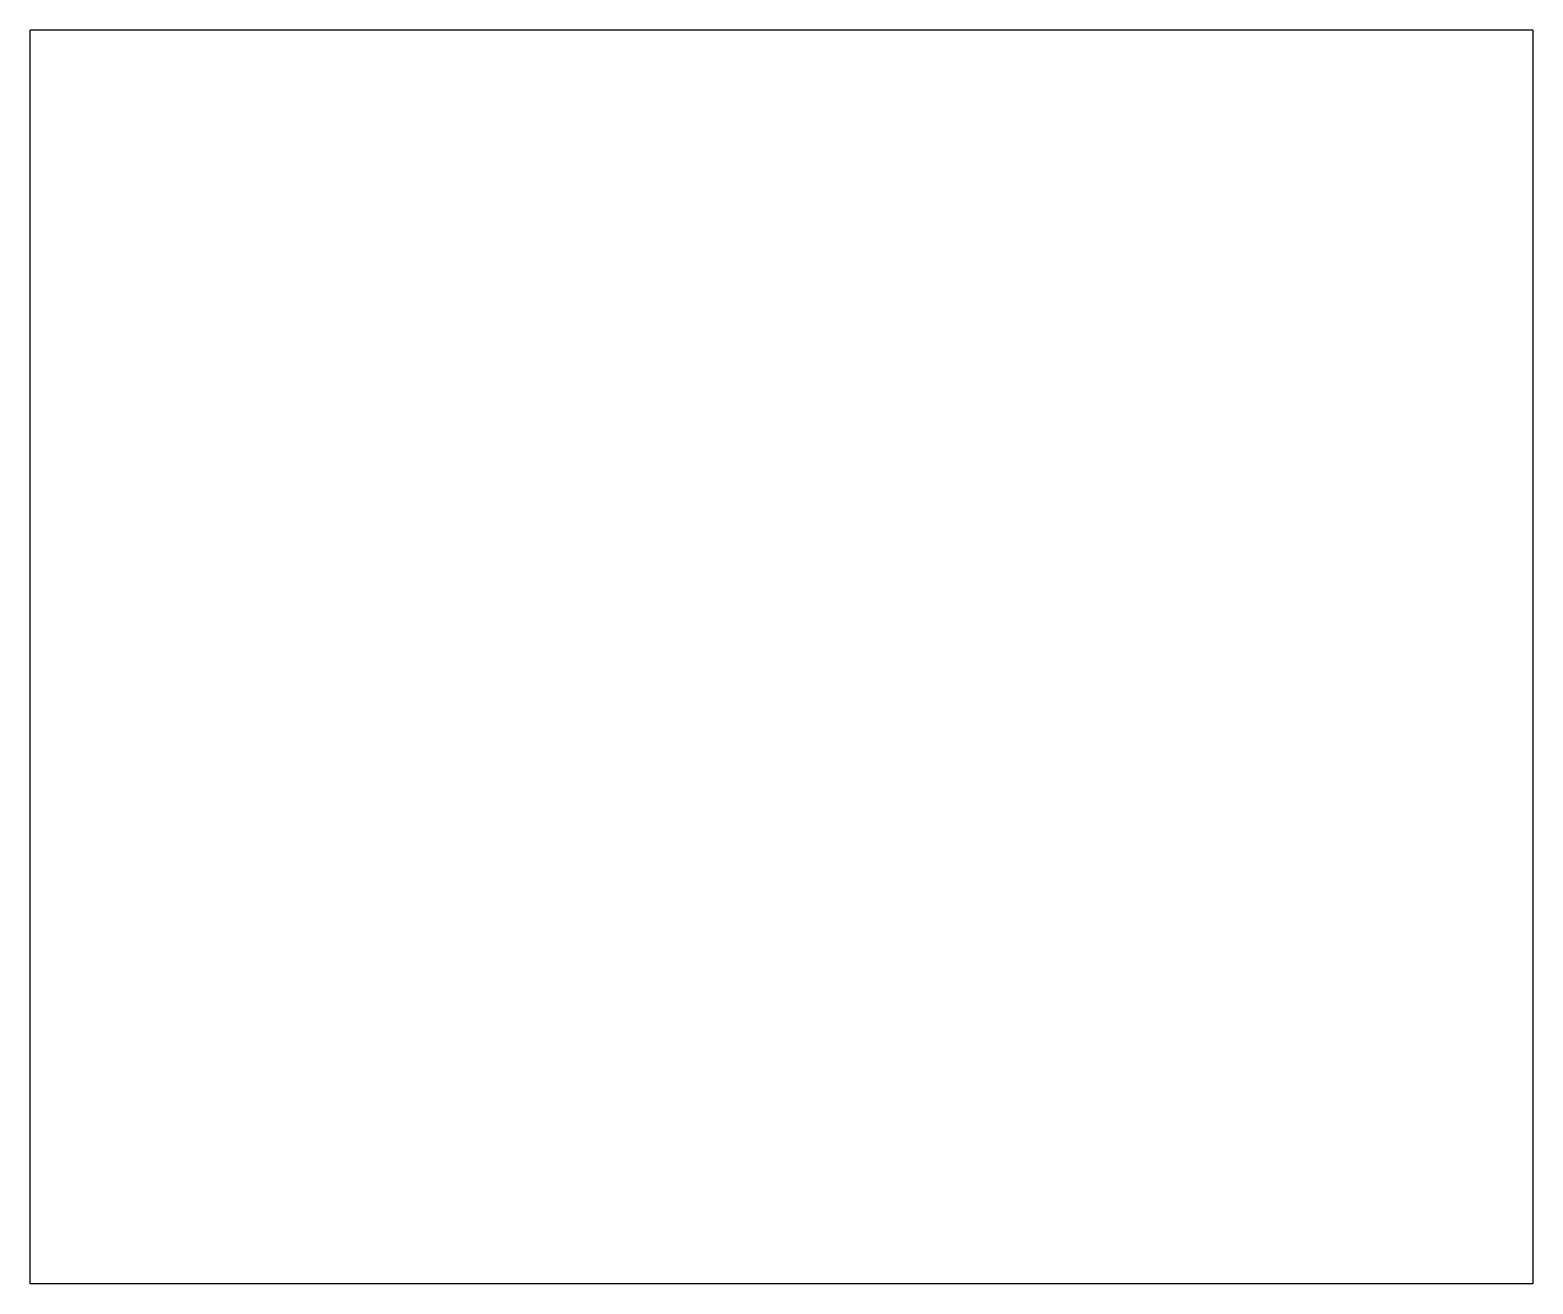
# Model space of a CAD drawing. Extents: x 92 to 202, y -153 to -61.
import ezdxf

# ---------------------------------------------------------------- set-up
doc = ezdxf.new("R2010")
doc.units = 0
doc.layers.add('BLACK', color=7, linetype='CONTINUOUS')

msp = doc.modelspace()

# ---------------------------------------------------------------- linework, layer by layer
at = {"layer": 'BLACK', "linetype": 'CONTINUOUS'}
msp.add_lwpolyline([(201.93, -60.97), (201.93, -60.97), (201.94, -60.97), (201.95, -60.98), (201.96, -60.98), (201.97, -60.99), (201.97, -61), (201.98, -61), (201.98, -61.01), (201.98, -61.02), (201.98, -61.03), (201.98, -152.59), (201.98, -152.59), (201.98, -152.59), (201.98, -152.6), (201.98, -152.61), (201.97, -152.62), (201.97, -152.63), (201.96, -152.63), (201.95, -152.64), (201.94, -152.64), (201.93, -152.64), (201.93, -152.64), (92.2, -152.64), (92.2, -152.64), (92.19, -152.64), (92.18, -152.64), (92.17, -152.63), (92.17, -152.63), (92.16, -152.62), (92.16, -152.61), (92.15, -152.6), (92.15, -152.59), (92.15, -152.59), (92.15, -61.03), (92.15, -61.02), (92.15, -61.01), (92.16, -61), (92.16, -61), (92.17, -60.99), (92.17, -60.98), (92.18, -60.98), (92.19, -60.97), (92.2, -60.97), (92.2, -60.97), (92.2, -60.97), (201.93, -60.97)], close=True, dxfattribs=at)

doc.saveas('drawing.dxf')
